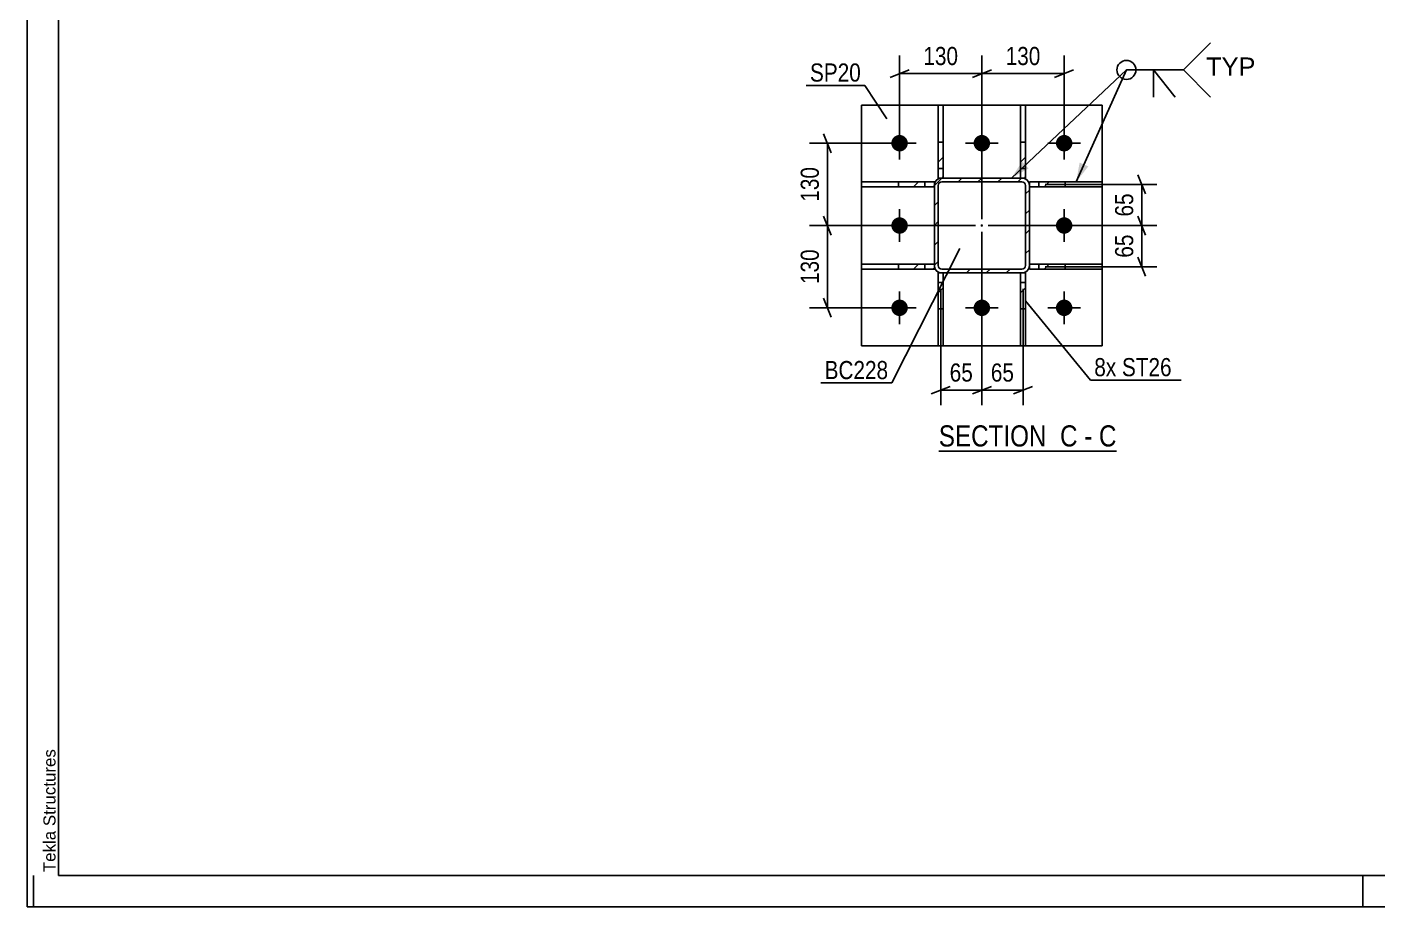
# Model space of a CAD drawing. Header units: millimetres. Extents: x -55 to 786, y -408 to 186.
# Drawn here: x -55.1 to 158.3, y -407.5 to -268.6 of the extents above; entities that cross this region are included whole.
import ezdxf

# ---------------------------------------------------------------- set-up
doc = ezdxf.new("R2010")
doc.units = ezdxf.units.MM
doc.linetypes.add('DXK_LINE_DOT2', pattern=[3.9198, 1.9599, -1.9599])
doc.linetypes.add('DXK_LINE_DOT3', pattern=[5.9187, 2.979, -0.9799, 0.9799, -0.9799])
doc.styles.add('Arial', font='ARIAL.TTF', dxfattribs={"height": 0.2})
doc.styles.add('Arial Narrow', font='ARIALN.TTF', dxfattribs={"height": 0.2})

# ---------------------------------------------------------------- blocks, each defined once
blk = doc.blocks.new('Unknown-318893114-1115')
at = {"color": 5, "linetype": 'Continuous'}
for p, q in [((-55.08, 186.47), (-55.08, -407.53)), ((-50.08, 181.47), (-50.08, -402.53)), ((-54.08, -407.53), (-54.08, -402.53)), ((-50.08, -402.53), (780.92, -402.53)), ((155.92, -407.53), (155.92, -402.53)), ((-55.08, -407.53), (785.92, -407.53))]:
    blk.add_line(p, q, dxfattribs=at)
at = {"color": 174, "linetype": 'Continuous', "style": 'Arial'}
blk.add_text('Tekla Structures', height=1.9102, rotation=90, dxfattribs=at).set_placement((-50.58, -402.03))
blk = doc.blocks.new('Unknown-318893114-16 - 1231')
at = {"color": 6, "linetype": 'Continuous'}
blk.add_line((88.95, -335.55), (117.02, -335.55), dxfattribs=at)
at = {"color": 0, "linetype": 'Continuous'}
blk.add_wipeout([(107.05, -334.8), (107.05, -331.3), (88.95, -331.3), (88.95, -334.8)], dxfattribs=at)
at = {"color": 7, "linetype": 'Continuous', "style": 'Arial Narrow'}
blk.add_text('SECTION ', height=3.34, dxfattribs=at).set_placement((88.95, -334.8))
at = {"color": 0, "linetype": 'Continuous'}
blk.add_wipeout([(110.87, -334.8), (110.87, -331.3), (108.1, -331.3), (108.1, -334.8)], dxfattribs=at)
at = {"color": 7, "linetype": 'Continuous', "style": 'Arial Narrow'}
blk.add_text('C', height=3.34, dxfattribs=at).set_placement((108.1, -334.8))
at = {"color": 0, "linetype": 'Continuous'}
blk.add_wipeout([(113.2, -334.8), (113.2, -331.3), (111.92, -331.3), (111.92, -334.8)], dxfattribs=at)
at = {"color": 7, "linetype": 'Continuous', "style": 'Arial Narrow'}
blk.add_text('-', height=3.34, dxfattribs=at).set_placement((111.92, -334.8))
at = {"color": 0, "linetype": 'Continuous'}
blk.add_wipeout([(117.02, -334.8), (117.02, -331.3), (114.25, -331.3), (114.25, -334.8)], dxfattribs=at)
at = {"color": 7, "linetype": 'Continuous', "style": 'Arial Narrow'}
blk.add_text('C', height=3.34, dxfattribs=at).set_placement((114.25, -334.8))
blk = doc.blocks.new('Part-318893114-1363 - 1231')
at = {"linetype": 'Continuous'}
h = blk.add_hatch(dxfattribs=at)
h.set_pattern_fill('', scale=0.7, style=0, pattern_type=0)
h.set_pattern_definition([(45, (82.5964, -293.0016), (-1.57154, 1.57154), [])])
h.paths.add_polyline_path([(88.25, -293), (82.6, -293), (82.6, -293.8), (88.25, -293.8)])
at = {"color": 2, "linetype": 'Continuous'}
for p, q in [((76.75, -293), (82.6, -293)), ((76.75, -293.8), (76.75, -293)), ((82.6, -293.8), (76.75, -293.8)), ((82.6, -293), (88.25, -293)), ((82.6, -293.8), (82.6, -293)), ((88.25, -293.8), (82.6, -293.8)), ((88.25, -293), (88.25, -293.8))]:
    blk.add_line(p, q, dxfattribs=at)
at = {"color": 7, "linetype": 'DXK_LINE_DOT2'}
for p, q in [((82.6, -293), (88.25, -293)), ((82.6, -293.8), (88.25, -293.8)), ((86.75, -293.8), (86.75, -293)), ((88.25, -293), (88.25, -293.8))]:
    blk.add_line(p, q, dxfattribs=at)
blk = doc.blocks.new('Part-318893114-1251 - 1231')
at = {"linetype": 'Continuous'}
h = blk.add_hatch(dxfattribs=at)
h.set_pattern_fill('', scale=0.7, style=0, pattern_type=0)
h.set_pattern_definition([(45, (101.8495, -286.7484), (-1.57154, 1.57154), [])])
h.paths.add_polyline_path([(102.65, -286.75), (101.85, -286.75), (101.85, -292.4), (102.65, -292.4)])
at = {"color": 2, "linetype": 'Continuous'}
for p, q in [((101.85, -280.9), (102.65, -280.9)), ((101.85, -286.75), (101.85, -280.9)), ((102.65, -286.75), (102.65, -280.9)), ((101.85, -292.4), (101.85, -286.75)), ((101.85, -286.75), (102.65, -286.75)), ((102.65, -286.75), (102.65, -292.4)), ((102.65, -292.4), (101.85, -292.4))]:
    blk.add_line(p, q, dxfattribs=at)
at = {"color": 7, "linetype": 'DXK_LINE_DOT2'}
for p, q in [((101.85, -292.4), (101.85, -286.75)), ((102.65, -286.75), (102.65, -292.4)), ((101.85, -290.9), (102.65, -290.9)), ((102.65, -292.4), (101.85, -292.4))]:
    blk.add_line(p, q, dxfattribs=at)
blk = doc.blocks.new('Part-318893114-1256 - 1231')
at = {"linetype": 'Continuous'}
h = blk.add_hatch(dxfattribs=at)
h.set_pattern_fill('', scale=0.7, style=0, pattern_type=0)
h.set_pattern_definition([(45, (101.8495, -307.4016), (-1.57154, 1.57154), [])])
h.paths.add_polyline_path([(102.65, -307.4), (101.85, -307.4), (101.85, -313.05), (102.65, -313.05)])
at = {"color": 7, "linetype": 'DXK_LINE_DOT2'}
for p, q in [((101.85, -313.05), (101.85, -307.4)), ((102.65, -307.4), (101.85, -307.4)), ((101.85, -308.9), (102.65, -308.9)), ((102.65, -313.05), (102.65, -307.4))]:
    blk.add_line(p, q, dxfattribs=at)
at = {"color": 2, "linetype": 'Continuous'}
for p, q in [((102.65, -307.4), (101.85, -307.4)), ((101.85, -307.4), (101.85, -313.05)), ((102.65, -313.05), (102.65, -307.4)), ((101.85, -318.9), (101.85, -313.05)), ((101.85, -313.05), (102.65, -313.05)), ((102.65, -318.9), (102.65, -313.05)), ((101.85, -318.9), (102.65, -318.9))]:
    blk.add_line(p, q, dxfattribs=at)
blk = doc.blocks.new('Part-318893114-1368 - 1231')
at = {"linetype": 'Continuous'}
h = blk.add_hatch(dxfattribs=at)
h.set_pattern_fill('', scale=0.7, style=0, pattern_type=0)
h.set_pattern_definition([(45, (103.2497, -306.0016), (-1.57154, 1.57154), [])])
h.paths.add_polyline_path([(108.9, -306), (103.25, -306), (103.25, -306.8), (108.9, -306.8)])
at = {"color": 7, "linetype": 'DXK_LINE_DOT2'}
for p, q in [((103.25, -306.8), (103.25, -306)), ((108.9, -306), (103.25, -306)), ((108.9, -306.8), (103.25, -306.8)), ((104.75, -306.8), (104.75, -306))]:
    blk.add_line(p, q, dxfattribs=at)
at = {"color": 2, "linetype": 'Continuous'}
for p, q in [((108.9, -306), (103.25, -306)), ((103.25, -306), (103.25, -306.8)), ((103.25, -306.8), (108.9, -306.8)), ((114.75, -306), (108.9, -306)), ((108.9, -306.8), (108.9, -306)), ((114.75, -306.8), (108.9, -306.8)), ((114.75, -306.8), (114.75, -306))]:
    blk.add_line(p, q, dxfattribs=at)
blk = doc.blocks.new('Bolt-318893114-1344 - 1231')
at = {"linetype": 'Continuous'}
for points in [[(84.05, -286.9, -1), (81.45, -286.9, -1)], [(97.05, -286.9, -1), (94.45, -286.9, -1)], [(110.05, -286.9, -1), (107.45, -286.9, -1)], [(84.05, -299.9, -1), (81.45, -299.9, -1)], [(110.05, -299.9, -1), (107.45, -299.9, -1)], [(84.05, -312.9, -1), (81.45, -312.9, -1)], [(97.05, -312.9, -1), (94.45, -312.9, -1)], [(110.05, -312.9, -1), (107.45, -312.9, -1)]]:
    blk.add_hatch(color=1, dxfattribs=at).paths.add_polyline_path(points)
at = {"color": 1, "linetype": 'Continuous'}
for p, q in [((82.75, -284.3), (82.75, -289.5)), ((95.75, -284.3), (95.75, -289.5)), ((108.75, -284.3), (108.75, -289.5)), ((85.35, -286.9), (80.15, -286.9)), ((98.35, -286.9), (93.15, -286.9)), ((111.35, -286.9), (106.15, -286.9)), ((82.75, -297.3), (82.75, -302.5)), ((108.75, -297.3), (108.75, -302.5)), ((85.35, -299.9), (80.15, -299.9)), ((111.35, -299.9), (106.15, -299.9)), ((82.75, -310.3), (82.75, -315.5)), ((95.75, -310.3), (95.75, -315.5)), ((108.75, -310.3), (108.75, -315.5)), ((85.35, -312.9), (80.15, -312.9)), ((98.35, -312.9), (93.15, -312.9)), ((111.35, -312.9), (106.15, -312.9))]:
    blk.add_line(p, q, dxfattribs=at)
blk = doc.blocks.new('Part-318893114-1263 - 1231')
at = {"linetype": 'Continuous'}
h = blk.add_hatch(dxfattribs=at)
h.set_pattern_fill('', scale=0.7, style=0, pattern_type=0)
h.set_pattern_definition([(45, (88.85, -286.7484), (-1.57154, 1.57154), [])])
h.paths.add_polyline_path([(89.65, -286.75), (88.85, -286.75), (88.85, -292.4), (89.65, -292.4)])
at = {"color": 2, "linetype": 'Continuous'}
for p, q in [((88.85, -280.9), (89.65, -280.9)), ((88.85, -286.75), (88.85, -280.9)), ((89.65, -286.75), (89.65, -280.9)), ((88.85, -292.4), (88.85, -286.75)), ((88.85, -286.75), (89.65, -286.75)), ((89.65, -286.75), (89.65, -292.4)), ((89.65, -292.4), (88.85, -292.4))]:
    blk.add_line(p, q, dxfattribs=at)
at = {"color": 7, "linetype": 'DXK_LINE_DOT2'}
for p, q in [((88.85, -292.4), (88.85, -286.75)), ((89.65, -286.75), (89.65, -292.4)), ((88.85, -290.9), (89.65, -290.9)), ((89.65, -292.4), (88.85, -292.4))]:
    blk.add_line(p, q, dxfattribs=at)
blk = doc.blocks.new('Part-318893114-1358 - 1231')
at = {"linetype": 'Continuous'}
h = blk.add_hatch(dxfattribs=at)
h.set_pattern_fill('', scale=0.7, style=0, pattern_type=0)
h.set_pattern_definition([(45, (82.5964, -306.0016), (-1.57154, 1.57154), [])])
h.paths.add_polyline_path([(88.25, -306), (82.6, -306), (82.6, -306.8), (88.25, -306.8)])
at = {"color": 2, "linetype": 'Continuous'}
for p, q in [((76.75, -306), (82.6, -306)), ((76.75, -306.8), (76.75, -306)), ((82.6, -306.8), (76.75, -306.8)), ((82.6, -306), (88.25, -306)), ((82.6, -306.8), (82.6, -306)), ((88.25, -306.8), (82.6, -306.8)), ((88.25, -306), (88.25, -306.8))]:
    blk.add_line(p, q, dxfattribs=at)
at = {"color": 7, "linetype": 'DXK_LINE_DOT2'}
for p, q in [((82.6, -306), (88.25, -306)), ((82.6, -306.8), (88.25, -306.8)), ((86.75, -306.8), (86.75, -306)), ((88.25, -306), (88.25, -306.8))]:
    blk.add_line(p, q, dxfattribs=at)
blk = doc.blocks.new('Part-318893114-1269 - 1231')
at = {"linetype": 'Continuous'}
h = blk.add_hatch(dxfattribs=at)
h.set_pattern_fill('', scale=0.7, style=0, pattern_type=0)
h.set_pattern_definition([(45, (88.85, -307.4016), (-1.57154, 1.57154), [])])
h.paths.add_polyline_path([(89.65, -307.4), (88.85, -307.4), (88.85, -313.05), (89.65, -313.05)])
at = {"color": 7, "linetype": 'DXK_LINE_DOT2'}
for p, q in [((88.85, -313.05), (88.85, -307.4)), ((89.65, -307.4), (88.85, -307.4)), ((88.85, -308.9), (89.65, -308.9)), ((89.65, -313.05), (89.65, -307.4))]:
    blk.add_line(p, q, dxfattribs=at)
at = {"color": 2, "linetype": 'Continuous'}
for p, q in [((89.65, -307.4), (88.85, -307.4)), ((88.85, -307.4), (88.85, -313.05)), ((89.65, -313.05), (89.65, -307.4)), ((88.85, -318.9), (88.85, -313.05)), ((88.85, -313.05), (89.65, -313.05)), ((89.65, -318.9), (89.65, -313.05)), ((88.85, -318.9), (89.65, -318.9))]:
    blk.add_line(p, q, dxfattribs=at)
blk = doc.blocks.new('Part-318893114-1373 - 1231')
at = {"linetype": 'Continuous'}
h = blk.add_hatch(dxfattribs=at)
h.set_pattern_fill('', scale=0.7, style=0, pattern_type=0)
h.set_pattern_definition([(45, (103.2497, -293.0016), (-1.57154, 1.57154), [])])
h.paths.add_polyline_path([(108.9, -293), (103.25, -293), (103.25, -293.8), (108.9, -293.8)])
at = {"color": 7, "linetype": 'DXK_LINE_DOT2'}
for p, q in [((103.25, -293.8), (103.25, -293)), ((108.9, -293), (103.25, -293)), ((108.9, -293.8), (103.25, -293.8)), ((104.75, -293.8), (104.75, -293))]:
    blk.add_line(p, q, dxfattribs=at)
at = {"color": 2, "linetype": 'Continuous'}
for p, q in [((108.9, -293), (103.25, -293)), ((103.25, -293), (103.25, -293.8)), ((103.25, -293.8), (108.9, -293.8)), ((114.75, -293), (108.9, -293)), ((108.9, -293.8), (108.9, -293)), ((114.75, -293.8), (108.9, -293.8)), ((114.75, -293.8), (114.75, -293))]:
    blk.add_line(p, q, dxfattribs=at)
blk = doc.blocks.new('Part-318893114-1388 - 1231')
at = {"color": 2, "linetype": 'Continuous'}
for p, q in [((76.75, -318.9), (76.75, -280.9)), ((76.75, -280.9), (114.75, -280.9)), ((114.75, -318.9), (114.75, -280.9)), ((76.75, -318.9), (114.75, -318.9))]:
    blk.add_line(p, q, dxfattribs=at)
blk = doc.blocks.new('Part-318893114-1415 - 1231')
at = {"linetype": 'Continuous'}
h = blk.add_hatch(dxfattribs=at)
h.set_pattern_fill('', scale=0.7, style=0, pattern_type=0)
h.set_pattern_definition([(45, (89.4493, -292.4016), (-1.57154, 1.57154), [])])
h.paths.add_polyline_path([(102.05, -292.4), (89.45, -292.4), (88.99, -292.49), (88.6, -292.75), (88.34, -293.14), (88.25, -293.6), (88.25, -306.2), (88.34, -306.66), (88.6, -307.05), (88.99, -307.31), (89.45, -307.4), (102.05, -307.4), (102.51, -307.31), (102.9, -307.05), (103.16, -306.66), (103.25, -306.2), (103.25, -293.6), (103.16, -293.14), (102.9, -292.75), (102.51, -292.49)])
h.paths.add_polyline_path([(102.6, -293.37), (102.65, -293.6), (102.65, -306.2), (102.6, -306.43), (102.47, -306.63), (102.28, -306.76), (102.05, -306.8), (89.45, -306.8), (89.22, -306.76), (89.03, -306.63), (88.9, -306.43), (88.85, -306.2), (88.85, -293.6), (88.9, -293.37), (89.03, -293.18), (89.22, -293.05), (89.45, -293), (102.05, -293), (102.28, -293.05), (102.47, -293.18)])
blk.add_hatch(color=246, dxfattribs=at).paths.add_polyline_path([(95.75, -300, -1), (95.75, -299.8, -1)])
at = {"color": 7, "linetype": 'DXK_LINE_DOT2'}
for p, q in [((88.25, -293.6), (88.34, -293.14)), ((88.25, -306.2), (88.25, -293.6)), ((88.9, -293.37), (88.85, -293.6)), ((88.85, -306.2), (88.85, -293.6)), ((89.03, -293.18), (88.9, -293.37)), ((88.99, -292.49), (89.45, -292.4)), ((89.22, -293.05), (89.03, -293.18)), ((89.45, -293), (89.22, -293.05)), ((89.45, -292.4), (102.05, -292.4)), ((102.05, -293), (89.45, -293)), ((102.05, -292.4), (102.51, -292.49)), ((102.28, -293.05), (102.05, -293)), ((102.47, -293.18), (102.28, -293.05)), ((102.6, -293.37), (102.47, -293.18)), ((102.65, -293.6), (102.6, -293.37)), ((102.65, -306.2), (102.65, -293.6)), ((103.16, -293.14), (103.25, -293.6)), ((103.25, -306.2), (103.25, -293.6)), ((88.34, -306.66), (88.25, -306.2)), ((88.85, -306.2), (88.9, -306.43)), ((88.9, -306.43), (89.03, -306.63)), ((89.03, -306.63), (89.22, -306.76)), ((89.22, -306.76), (89.45, -306.8)), ((89.45, -306.8), (102.05, -306.8)), ((102.05, -306.8), (102.28, -306.76)), ((102.28, -306.76), (102.47, -306.63)), ((102.47, -306.63), (102.6, -306.43)), ((102.6, -306.43), (102.65, -306.2)), ((103.25, -306.2), (103.16, -306.66)), ((89.45, -307.4), (88.99, -307.31)), ((89.45, -307.4), (102.05, -307.4)), ((102.51, -307.31), (102.05, -307.4))]:
    blk.add_line(p, q, dxfattribs=at)
at = {"color": 2, "linetype": 'Continuous'}
for p, q in [((88.34, -293.14), (88.25, -293.6)), ((88.25, -306.2), (88.25, -293.6)), ((88.85, -293.6), (88.9, -293.37)), ((88.85, -306.2), (88.85, -293.6)), ((88.9, -293.37), (89.03, -293.18)), ((89.45, -292.4), (88.99, -292.49)), ((89.03, -293.18), (89.22, -293.05)), ((89.22, -293.05), (89.45, -293)), ((89.45, -292.4), (102.05, -292.4)), ((89.45, -293), (102.05, -293)), ((102.51, -292.49), (102.05, -292.4)), ((102.05, -293), (102.28, -293.05)), ((102.28, -293.05), (102.47, -293.18)), ((102.47, -293.18), (102.6, -293.37)), ((102.6, -293.37), (102.65, -293.6)), ((102.65, -306.2), (102.65, -293.6)), ((103.25, -293.6), (103.16, -293.14)), ((103.25, -306.2), (103.25, -293.6)), ((88.25, -306.2), (88.34, -306.66)), ((88.9, -306.43), (88.85, -306.2)), ((89.03, -306.63), (88.9, -306.43)), ((89.22, -306.76), (89.03, -306.63)), ((89.45, -306.8), (89.22, -306.76)), ((89.45, -306.8), (102.05, -306.8)), ((102.28, -306.76), (102.05, -306.8)), ((102.47, -306.63), (102.28, -306.76)), ((102.6, -306.43), (102.47, -306.63)), ((102.65, -306.2), (102.6, -306.43)), ((103.16, -306.66), (103.25, -306.2)), ((88.99, -307.31), (89.45, -307.4)), ((89.45, -307.4), (102.05, -307.4)), ((102.05, -307.4), (102.51, -307.31))]:
    blk.add_line(p, q, dxfattribs=at)
at = {"color": 7, "linetype": 'DXK_LINE_DOT3'}
blk.add_line((95.75, -299.9), (95.75, -299.9), dxfattribs=at)
at = {"color": 246, "linetype": 'DXK_LINE_DOT2'}
blk.add_line((95.75, -299.9), (95.75, -299.9), dxfattribs=at)
at = {"color": 246, "linetype": 'Continuous'}
blk.add_circle((95.75, -299.9), 0.1, dxfattribs=at)
at = {"color": 7, "linetype": 'DXK_LINE_DOT2'}
for centre, start, end in [((89.45, -293.6), 112.5, 157.5), ((102.05, -293.6), 22.5, 67.5), ((89.45, -306.2), 202.5, 247.5), ((102.05, -306.2), 292.5, 337.5)]:
    blk.add_arc(centre, 1.2, start, end, dxfattribs=at)
at = {"color": 2, "linetype": 'Continuous'}
for centre, start, end in [((89.45, -293.6), 112.5, 157.5), ((102.05, -293.6), 22.5, 67.5), ((89.45, -306.2), 202.5, 247.5), ((102.05, -306.2), 292.5, 337.5)]:
    blk.add_arc(centre, 1.2, start, end, dxfattribs=at)
blk = doc.blocks.new('StraightDimension-318893114-1508 - 1231')
at = {"color": 7, "linetype": 'Continuous'}
for p, q in [((120.41, -298.4), (121.61, -301.4)), ((96.75, -299.9), (123.41, -299.9)), ((121.01, -306.4), (121.01, -299.9)), ((121.61, -307.9), (120.41, -304.9)), ((105.75, -306.4), (123.41, -306.4))]:
    blk.add_line(p, q, dxfattribs=at)
at = {"color": 0}
blk.add_wipeout([(120.26, -300.72), (116.06, -300.72), (116.06, -305.58), (120.26, -305.58)], dxfattribs=at)
at = {"color": 3, "style": 'Arial Narrow'}
blk.add_text('65', height=2.863, rotation=90.0002, dxfattribs=at).set_placement((119.66, -304.98))
blk = doc.blocks.new('StraightDimension-318893114-1526 - 1231')
at = {"color": 7, "linetype": 'Continuous'}
for p, q in [((71.95, -288.4), (70.75, -285.4)), ((81.75, -286.9), (68.5, -286.9)), ((71.35, -299.9), (71.35, -286.9)), ((70.75, -298.4), (71.95, -301.4)), ((94.75, -299.9), (68.5, -299.9))]:
    blk.add_line(p, q, dxfattribs=at)
at = {"color": 0}
blk.add_wipeout([(70.6, -290.06), (66.4, -290.06), (66.4, -296.74), (70.6, -296.74)], dxfattribs=at)
at = {"color": 3, "style": 'Arial Narrow'}
blk.add_text('130', height=2.863, rotation=90.0002, dxfattribs=at).set_placement((70, -296.14))
blk = doc.blocks.new('StraightDimension-318893114-1502 - 1231')
at = {"color": 7, "linetype": 'Continuous'}
for p, q in [((120.41, -291.9), (121.61, -294.9)), ((105.75, -293.4), (123.41, -293.4)), ((121.01, -299.9), (121.01, -293.4)), ((121.61, -301.4), (120.41, -298.4)), ((96.75, -299.9), (123.41, -299.9))]:
    blk.add_line(p, q, dxfattribs=at)
at = {"color": 0}
blk.add_wipeout([(120.26, -294.22), (116.06, -294.22), (116.06, -299.08), (120.26, -299.08)], dxfattribs=at)
at = {"color": 3, "style": 'Arial Narrow'}
blk.add_text('65', height=2.863, rotation=90.0002, dxfattribs=at).set_placement((119.66, -298.48))
blk = doc.blocks.new('StraightDimension-318893114-1536 - 1231')
at = {"color": 7, "linetype": 'Continuous'}
for p, q in [((82.75, -285.9), (82.75, -273.06)), ((95.75, -298.9), (95.75, -273.06)), ((84.25, -275.31), (81.25, -276.51)), ((82.75, -275.91), (95.75, -275.91)), ((94.25, -276.51), (97.25, -275.31))]:
    blk.add_line(p, q, dxfattribs=at)
at = {"color": 0}
blk.add_wipeout([(92.59, -275.16), (92.59, -270.96), (85.91, -270.96), (85.91, -275.16)], dxfattribs=at)
at = {"color": 3, "style": 'Arial Narrow'}
blk.add_text('130', height=2.863, dxfattribs=at).set_placement((86.51, -274.56))
blk = doc.blocks.new('StraightDimension-318893114-1489 - 1231')
at = {"color": 7, "linetype": 'Continuous'}
for p, q in [((95.75, -300.9), (95.75, -328.3)), ((102.25, -309.9), (102.25, -328.3)), ((94.25, -326.5), (97.25, -325.3)), ((95.75, -325.9), (102.25, -325.9)), ((103.75, -325.3), (100.75, -326.5))]:
    blk.add_line(p, q, dxfattribs=at)
at = {"color": 0}
blk.add_wipeout([(101.43, -325.15), (101.43, -320.95), (96.57, -320.95), (96.57, -325.15)], dxfattribs=at)
at = {"color": 3, "style": 'Arial Narrow'}
blk.add_text('65', height=2.863, dxfattribs=at).set_placement((97.17, -324.55))
blk = doc.blocks.new('StraightDimension-318893114-1497 - 1231')
at = {"color": 7, "linetype": 'Continuous'}
for p, q in [((95.75, -300.9), (95.75, -328.3)), ((89.25, -309.9), (89.25, -328.3)), ((87.75, -326.5), (90.75, -325.3)), ((89.25, -325.9), (95.75, -325.9)), ((97.25, -325.3), (94.25, -326.5))]:
    blk.add_line(p, q, dxfattribs=at)
at = {"color": 0}
blk.add_wipeout([(94.93, -325.15), (94.93, -320.95), (90.07, -320.95), (90.07, -325.15)], dxfattribs=at)
at = {"color": 3, "style": 'Arial Narrow'}
blk.add_text('65', height=2.863, dxfattribs=at).set_placement((90.67, -324.55))
blk = doc.blocks.new('StraightDimension-318893114-1513 - 1231')
at = {"color": 7, "linetype": 'Continuous'}
for p, q in [((71.95, -301.4), (70.75, -298.4)), ((94.75, -299.9), (68.5, -299.9)), ((71.35, -312.9), (71.35, -299.9)), ((70.75, -311.4), (71.95, -314.4)), ((81.75, -312.9), (68.5, -312.9))]:
    blk.add_line(p, q, dxfattribs=at)
at = {"color": 0}
blk.add_wipeout([(70.6, -303.06), (66.4, -303.06), (66.4, -309.74), (70.6, -309.74)], dxfattribs=at)
at = {"color": 3, "style": 'Arial Narrow'}
blk.add_text('130', height=2.863, rotation=90.0002, dxfattribs=at).set_placement((70, -309.14))
blk = doc.blocks.new('StraightDimension-318893114-1546 - 1231')
at = {"color": 7, "linetype": 'Continuous'}
for p, q in [((95.75, -298.9), (95.75, -273.06)), ((108.75, -285.9), (108.75, -273.06)), ((97.25, -275.31), (94.25, -276.51)), ((95.75, -275.91), (108.75, -275.91)), ((107.25, -276.51), (110.25, -275.31))]:
    blk.add_line(p, q, dxfattribs=at)
at = {"color": 0}
blk.add_wipeout([(105.59, -275.16), (105.59, -270.96), (98.91, -270.96), (98.91, -275.16)], dxfattribs=at)
at = {"color": 3, "style": 'Arial Narrow'}
blk.add_text('130', height=2.863, dxfattribs=at).set_placement((99.51, -274.56))
blk = doc.blocks.new('Mark-318893114-1384 - 1231')
at = {"color": 0}
blk.add_wipeout([(76.64, -277.17), (76.64, -274.17), (68.6, -274.17), (68.6, -277.17)], dxfattribs=at)
blk.add_wipeout([(76.64, -277.17), (76.64, -274.17), (68.6, -274.17), (68.6, -277.17)], dxfattribs=at)
at = {"color": 30, "linetype": 'Continuous'}
for p in [(68, -277.77), (80.73, -283.04)]:
    blk.add_line(p, (77.24, -277.77), dxfattribs=at)
at = {"color": 3, "style": 'Arial Narrow'}
blk.add_text('SP20', height=2.863, dxfattribs=at).set_placement((68.6, -277.17))
blk = doc.blocks.new('Mark-318893114-1411 - 1231')
at = {"color": 0}
blk.add_wipeout([(80.95, -324.16), (80.95, -321.16), (70.91, -321.16), (70.91, -324.16)], dxfattribs=at)
blk.add_wipeout([(80.95, -324.16), (80.95, -321.16), (70.91, -321.16), (70.91, -324.16)], dxfattribs=at)
at = {"color": 30, "linetype": 'Continuous'}
for p in [(92.28, -303.54), (70.31, -324.76)]:
    blk.add_line(p, (81.55, -324.76), dxfattribs=at)
at = {"color": 3, "style": 'Arial Narrow'}
blk.add_text('BC228', height=2.863, dxfattribs=at).set_placement((70.91, -324.16))
blk = doc.blocks.new('WeldMark-318893114-1555 - 1231')
at = {"linetype": 'Continuous'}
for points in [[(103.13, -290.89), (100.43, -292.4), (102.1, -289.8)], [(112.56, -290.57), (110.65, -293), (111.19, -289.96)]]:
    blk.add_hatch(color=30, dxfattribs=at).paths.add_polyline_path(points)
at = {"color": 30, "linetype": 'Continuous'}
for p, q in [((100.43, -292.4), (118.58, -275.33)), ((110.65, -293), (118.58, -275.33)), ((118.58, -275.33), (127.58, -275.33))]:
    blk.add_line(p, q, dxfattribs=at)
at = {"color": 3, "linetype": 'Continuous'}
for q in [(126.3, -279.61), (122.87, -279.61)]:
    blk.add_line((122.87, -275.33), q, dxfattribs=at)
for start, end in [(90, 270), (270, 90)]:
    blk.add_arc((118.58, -275.33), 1.5, start, end, dxfattribs=at)
at = {"color": 0, "linetype": 'Continuous'}
blk.add_wipeout([(138.96, -276.23), (138.96, -273.23), (131.18, -273.23), (131.18, -276.23)], dxfattribs=at)
blk.add_wipeout([(138.96, -276.23), (138.96, -273.23), (131.18, -273.23), (131.18, -276.23)], dxfattribs=at)
at = {"color": 3, "linetype": 'Continuous'}
for q in [(131.87, -271.04), (131.87, -279.61)]:
    blk.add_line((127.58, -275.33), q, dxfattribs=at)
at = {"color": 3, "linetype": 'Continuous', "style": 'Arial'}
blk.add_text('TYP', height=2.865, dxfattribs=at).set_placement((131.18, -276.23))
blk = doc.blocks.new('MarkSet-318893114-1615 - 1231')
at = {"color": 0}
blk.add_wipeout([(116.98, -323.7), (116.98, -320.7), (113.51, -320.7), (113.51, -323.7)], dxfattribs=at)
blk.add_wipeout([(116.98, -323.7), (116.98, -320.7), (113.51, -320.7), (113.51, -323.7)], dxfattribs=at)
at = {"color": 30, "linetype": 'Continuous'}
blk.add_line((102.65, -311.82), (112.91, -324.3), dxfattribs=at)
at = {"color": 0}
blk.add_wipeout([(125.74, -323.7), (125.74, -320.7), (117.88, -320.7), (117.88, -323.7)], dxfattribs=at)
blk.add_wipeout([(125.74, -323.7), (125.74, -320.7), (117.88, -320.7), (117.88, -323.7)], dxfattribs=at)
at = {"color": 30, "linetype": 'Continuous'}
blk.add_line((112.91, -324.3), (127.24, -324.3), dxfattribs=at)
at = {"color": 3, "style": 'Arial Narrow'}
for s, p in [('8x', (113.51, -323.7)), ('ST26', (117.88, -323.7))]:
    blk.add_text(s, height=2.863, dxfattribs=at).set_placement(p)

msp = doc.modelspace()

# ---------------------------------------------------------------- block references
for name in ['Unknown-318893114-1115', 'Part-318893114-1388 - 1231', 'Part-318893114-1263 - 1231', 'Part-318893114-1251 - 1231', 'Bolt-318893114-1344 - 1231', 'Part-318893114-1363 - 1231', 'Part-318893114-1415 - 1231', 'Part-318893114-1373 - 1231', 'Part-318893114-1358 - 1231', 'Part-318893114-1368 - 1231', 'Part-318893114-1269 - 1231', 'Part-318893114-1256 - 1231']:
    msp.add_blockref(name, (0, 0))

# ---------------------------------------------------------------- next in the draw order: block references
for name in ['StraightDimension-318893114-1526 - 1231', 'StraightDimension-318893114-1508 - 1231', 'Unknown-318893114-16 - 1231']:
    msp.add_blockref(name, (0, 0))

# ---------------------------------------------------------------- next in the draw order: block references
msp.add_blockref('StraightDimension-318893114-1502 - 1231', (0, 0))

# ---------------------------------------------------------------- next in the draw order: block references
for name in ['StraightDimension-318893114-1536 - 1231', 'StraightDimension-318893114-1489 - 1231']:
    msp.add_blockref(name, (0, 0))

# ---------------------------------------------------------------- next in the draw order: block references
for name in ['Mark-318893114-1384 - 1231', 'StraightDimension-318893114-1497 - 1231', 'MarkSet-318893114-1615 - 1231']:
    msp.add_blockref(name, (0, 0))

# ---------------------------------------------------------------- next in the draw order: block references
msp.add_blockref('StraightDimension-318893114-1513 - 1231', (0, 0))

# ---------------------------------------------------------------- next in the draw order: block references
for name in ['StraightDimension-318893114-1546 - 1231', 'Mark-318893114-1411 - 1231']:
    msp.add_blockref(name, (0, 0))

# ---------------------------------------------------------------- next in the draw order: block references
msp.add_blockref('WeldMark-318893114-1555 - 1231', (0, 0))

doc.saveas('drawing.dxf')
